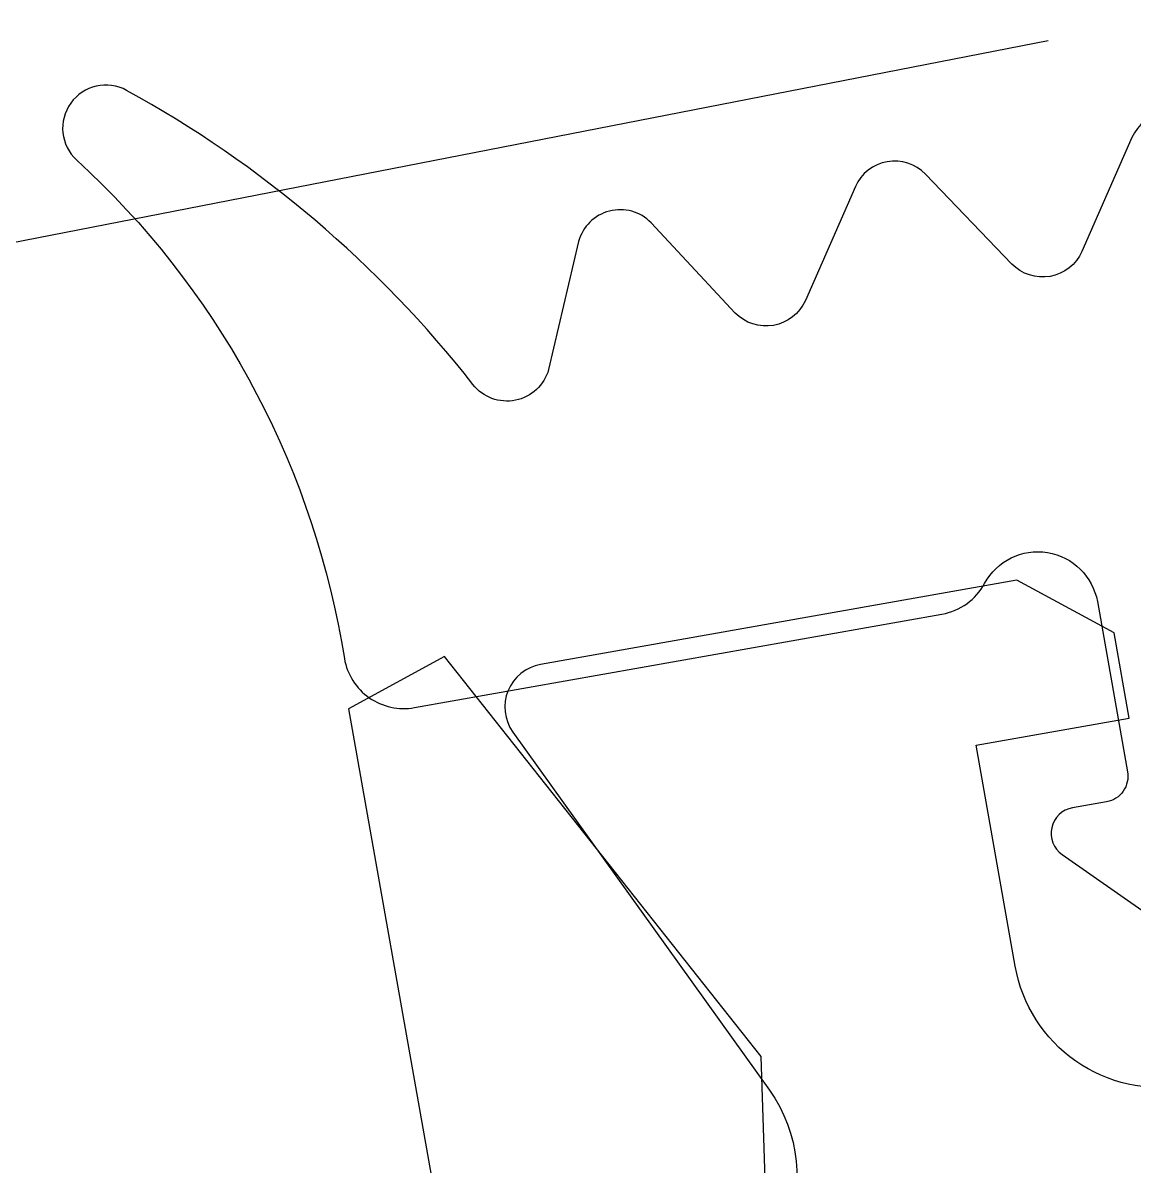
# Model space of a CAD drawing. Header units: millimetres. Extents: x -65527 to 8894748, y -37603 to 223697.
# Drawn here: x -29319.99 to -29312.15, y 101470.93 to 101479 of the extents above; entities that cross this region are included whole.
import ezdxf

# ---------------------------------------------------------------- set-up
doc = ezdxf.new("R2010")
doc.units = ezdxf.units.MM
doc.header["$LTSCALE"] = 10
doc.layers.add('Архитектура', color=251, linetype='Continuous')

msp = doc.modelspace()

# ---------------------------------------------------------------- linework, layer by layer
at = {"layer": 'Архитектура', "lineweight": 25, "transparency": 33554684}
msp.add_line((-29312.7544, 101478.8704), (-31367.4683, 101078.0702), dxfattribs=at)
msp.add_line((-29312.7544, 101478.8704), (-31367.4683, 101078.0702), dxfattribs=at)
msp.add_line((-29312.7544, 101478.8704), (-31367.4683, 101078.0702), dxfattribs=at)
msp.add_line((-29312.7544, 101478.8704), (-31367.4683, 101078.0702), dxfattribs=at)
msp.add_line((-29312.7544, 101478.8704), (-31367.4683, 101078.0702), dxfattribs=at)
msp.add_line((-29312.7544, 101478.8704), (-31367.4683, 101078.0702), dxfattribs=at)
msp.add_line((-29312.7544, 101478.8704), (-31367.4683, 101078.0702), dxfattribs=at)
msp.add_line((-29312.7544, 101478.8704), (-31367.4683, 101078.0702), dxfattribs=at)
msp.add_line((-29312.7544, 101478.8704), (-31367.4683, 101078.0702), dxfattribs=at)
msp.add_line((-29312.7544, 101478.8704), (-31367.4683, 101078.0702), dxfattribs=at)
msp.add_line((-29312.7544, 101478.8704), (-31367.4683, 101078.0702), dxfattribs=at)
msp.add_line((-29312.7544, 101478.8704), (-31367.4683, 101078.0702), dxfattribs=at)
msp.add_line((-29312.7544, 101478.8704), (-31367.4683, 101078.0702), dxfattribs=at)
msp.add_line((-29312.7544, 101478.8704), (-31367.4683, 101078.0702), dxfattribs=at)
msp.add_line((-29312.7544, 101478.8704), (-31367.4683, 101078.0702), dxfattribs=at)
msp.add_line((-29312.7544, 101478.8704), (-31367.4683, 101078.0702), dxfattribs=at)
msp.add_line((-29312.7544, 101478.8704), (-31367.4683, 101078.0702), dxfattribs=at)
msp.add_line((-29312.7544, 101478.8704), (-31367.4683, 101078.0702), dxfattribs=at)
msp.add_line((-29312.7544, 101478.8704), (-31367.4683, 101078.0702), dxfattribs=at)
msp.add_line((-29312.7544, 101478.8704), (-31367.4683, 101078.0702), dxfattribs=at)
msp.add_line((-29312.7544, 101478.8704), (-31367.4683, 101078.0702), dxfattribs=at)
msp.add_line((-29312.7544, 101478.8704), (-31367.4683, 101078.0702), dxfattribs=at)
msp.add_line((-29312.7544, 101478.8704), (-31367.4683, 101078.0702), dxfattribs=at)
msp.add_line((-29312.7544, 101478.8704), (-31367.4683, 101078.0702), dxfattribs=at)
msp.add_line((-29312.7544, 101478.8704), (-31367.4683, 101078.0702), dxfattribs=at)
msp.add_line((-29312.7544, 101478.8704), (-31367.4683, 101078.0702), dxfattribs=at)
msp.add_line((-29312.7544, 101478.8704), (-31367.4683, 101078.0702), dxfattribs=at)
msp.add_line((-29312.7544, 101478.8704), (-31367.4683, 101078.0702), dxfattribs=at)
msp.add_line((-29312.7544, 101478.8704), (-31367.4683, 101078.0702), dxfattribs=at)
msp.add_line((-29312.7544, 101478.8704), (-31367.4683, 101078.0702), dxfattribs=at)
msp.add_line((-29312.7544, 101478.8704), (-31367.4683, 101078.0702), dxfattribs=at)
msp.add_line((-29312.7544, 101478.8704), (-31367.4683, 101078.0702), dxfattribs=at)
msp.add_line((-29312.7544, 101478.8704), (-31367.4683, 101078.0702), dxfattribs=at)
msp.add_line((-29312.7544, 101478.8704), (-31367.4683, 101078.0702), dxfattribs=at)
for points in [[(-29266.3899, 101483.3213), (-29306.0121, 101476.2988), (-29306.4071, 101475.7334), (-29306.3007, 101475.1332), (-29305.3403, 101475.3034), (-29304.936, 101473.0224, -0.414362), (-29305.183, 101472.6691), (-29311.7858, 101471.4989, -0.414326), (-29312.9872, 101472.3385), (-29313.2638, 101473.8991), (-29312.1833, 101474.0906), (-29312.2897, 101474.6909), (-29312.9751, 101475.0647), (-29316.3365, 101474.4689, 0.551224), (-29316.5315, 101473.9918), (-29314.7215, 101471.4647, -0.267349), (-29314.6212, 101470.4353)], [(-29266.3899, 101483.3213), (-29306.0121, 101476.2988), (-29306.4071, 101475.7334), (-29306.3007, 101475.1332), (-29305.3403, 101475.3034), (-29304.936, 101473.0224, -0.414362), (-29305.183, 101472.6691), (-29311.7858, 101471.4989, -0.414326), (-29312.9872, 101472.3385), (-29313.2638, 101473.8991), (-29312.1833, 101474.0906), (-29312.2897, 101474.6909), (-29312.9751, 101475.0647), (-29316.3365, 101474.4689, 0.551224), (-29316.5315, 101473.9918), (-29314.7215, 101471.4647, -0.267349), (-29314.6212, 101470.4353)], [(-29266.3899, 101483.3213), (-29306.0121, 101476.2988), (-29306.4071, 101475.7334), (-29306.3007, 101475.1332), (-29305.3403, 101475.3034), (-29304.936, 101473.0224, -0.414362), (-29305.183, 101472.6691), (-29311.7858, 101471.4989, -0.414326), (-29312.9872, 101472.3385), (-29313.2638, 101473.8991), (-29312.1833, 101474.0906), (-29312.2897, 101474.6909), (-29312.9751, 101475.0647), (-29316.3365, 101474.4689, 0.551224), (-29316.5315, 101473.9918), (-29314.7215, 101471.4647, -0.267349), (-29314.6212, 101470.4353)], [(-29266.3899, 101483.3213), (-29306.0121, 101476.2988), (-29306.4071, 101475.7334), (-29306.3007, 101475.1332), (-29305.3403, 101475.3034), (-29304.936, 101473.0224, -0.414362), (-29305.183, 101472.6691), (-29311.7858, 101471.4989, -0.414326), (-29312.9872, 101472.3385), (-29313.2638, 101473.8991), (-29312.1833, 101474.0906), (-29312.2897, 101474.6909), (-29312.9751, 101475.0647), (-29316.3365, 101474.4689, 0.551224), (-29316.5315, 101473.9918), (-29314.7215, 101471.4647, -0.267349), (-29314.6212, 101470.4353)], [(-29266.3899, 101483.3213), (-29306.0121, 101476.2988), (-29306.4071, 101475.7334), (-29306.3007, 101475.1332), (-29305.3403, 101475.3034), (-29304.936, 101473.0224, -0.414362), (-29305.183, 101472.6691), (-29311.7858, 101471.4989, -0.414326), (-29312.9872, 101472.3385), (-29313.2638, 101473.8991), (-29312.1833, 101474.0906), (-29312.2897, 101474.6909), (-29312.9751, 101475.0647), (-29316.3365, 101474.4689, 0.551224), (-29316.5315, 101473.9918), (-29314.7215, 101471.4647, -0.267349), (-29314.6212, 101470.4353)], [(-29266.3899, 101483.3213), (-29306.0121, 101476.2988), (-29306.4071, 101475.7334), (-29306.3007, 101475.1332), (-29305.3403, 101475.3034), (-29304.936, 101473.0224, -0.414362), (-29305.183, 101472.6691), (-29311.7858, 101471.4989, -0.414326), (-29312.9872, 101472.3385), (-29313.2638, 101473.8991), (-29312.1833, 101474.0906), (-29312.2897, 101474.6909), (-29312.9751, 101475.0647), (-29316.3365, 101474.4689, 0.551224), (-29316.5315, 101473.9918), (-29314.7215, 101471.4647, -0.267349), (-29314.6212, 101470.4353)], [(-29266.3899, 101483.3213), (-29306.0121, 101476.2988), (-29306.4071, 101475.7334), (-29306.3007, 101475.1332), (-29305.3403, 101475.3034), (-29304.936, 101473.0224, -0.414362), (-29305.183, 101472.6691), (-29311.7858, 101471.4989, -0.414326), (-29312.9872, 101472.3385), (-29313.2638, 101473.8991), (-29312.1833, 101474.0906), (-29312.2897, 101474.6909), (-29312.9751, 101475.0647), (-29316.3365, 101474.4689, 0.551224), (-29316.5315, 101473.9918), (-29314.7215, 101471.4647, -0.267349), (-29314.6212, 101470.4353)], [(-29266.3899, 101483.3213), (-29306.0121, 101476.2988), (-29306.4071, 101475.7334), (-29306.3007, 101475.1332), (-29305.3403, 101475.3034), (-29304.936, 101473.0224, -0.414362), (-29305.183, 101472.6691), (-29311.7858, 101471.4989, -0.414326), (-29312.9872, 101472.3385), (-29313.2638, 101473.8991), (-29312.1833, 101474.0906), (-29312.2897, 101474.6909), (-29312.9751, 101475.0647), (-29316.3365, 101474.4689, 0.551224), (-29316.5315, 101473.9918), (-29314.7215, 101471.4647, -0.267349), (-29314.6212, 101470.4353)], [(-29266.3899, 101483.3213), (-29306.0121, 101476.2988), (-29306.4071, 101475.7334), (-29306.3007, 101475.1332), (-29305.3403, 101475.3034), (-29304.936, 101473.0224, -0.414362), (-29305.183, 101472.6691), (-29311.7858, 101471.4989, -0.414326), (-29312.9872, 101472.3385), (-29313.2638, 101473.8991), (-29312.1833, 101474.0906), (-29312.2897, 101474.6909), (-29312.9751, 101475.0647), (-29316.3365, 101474.4689, 0.551224), (-29316.5315, 101473.9918), (-29314.7215, 101471.4647, -0.267349), (-29314.6212, 101470.4353)], [(-29266.3899, 101483.3213), (-29306.0121, 101476.2988), (-29306.4071, 101475.7334), (-29306.3007, 101475.1332), (-29305.3403, 101475.3034), (-29304.936, 101473.0224, -0.414362), (-29305.183, 101472.6691), (-29311.7858, 101471.4989, -0.414326), (-29312.9872, 101472.3385), (-29313.2638, 101473.8991), (-29312.1833, 101474.0906), (-29312.2897, 101474.6909), (-29312.9751, 101475.0647), (-29316.3365, 101474.4689, 0.551224), (-29316.5315, 101473.9918), (-29314.7215, 101471.4647, -0.267349), (-29314.6212, 101470.4353)], [(-29266.3899, 101483.3213), (-29306.0121, 101476.2988), (-29306.4071, 101475.7334), (-29306.3007, 101475.1332), (-29305.3403, 101475.3034), (-29304.936, 101473.0224, -0.414362), (-29305.183, 101472.6691), (-29311.7858, 101471.4989, -0.414326), (-29312.9872, 101472.3385), (-29313.2638, 101473.8991), (-29312.1833, 101474.0906), (-29312.2897, 101474.6909), (-29312.9751, 101475.0647), (-29316.3365, 101474.4689, 0.551224), (-29316.5315, 101473.9918), (-29314.7215, 101471.4647, -0.267349), (-29314.6212, 101470.4353)], [(-29266.3899, 101483.3213), (-29306.0121, 101476.2988), (-29306.4071, 101475.7334), (-29306.3007, 101475.1332), (-29305.3403, 101475.3034), (-29304.936, 101473.0224, -0.414362), (-29305.183, 101472.6691), (-29311.7858, 101471.4989, -0.414326), (-29312.9872, 101472.3385), (-29313.2638, 101473.8991), (-29312.1833, 101474.0906), (-29312.2897, 101474.6909), (-29312.9751, 101475.0647), (-29316.3365, 101474.4689, 0.551224), (-29316.5315, 101473.9918), (-29314.7215, 101471.4647, -0.267349), (-29314.6212, 101470.4353)], [(-29266.3899, 101483.3213), (-29306.0121, 101476.2988), (-29306.4071, 101475.7334), (-29306.3007, 101475.1332), (-29305.3403, 101475.3034), (-29304.936, 101473.0224, -0.414362), (-29305.183, 101472.6691), (-29311.7858, 101471.4989, -0.414326), (-29312.9872, 101472.3385), (-29313.2638, 101473.8991), (-29312.1833, 101474.0906), (-29312.2897, 101474.6909), (-29312.9751, 101475.0647), (-29316.3365, 101474.4689, 0.551224), (-29316.5315, 101473.9918), (-29314.7215, 101471.4647, -0.267349), (-29314.6212, 101470.4353)], [(-29266.3899, 101483.3213), (-29306.0121, 101476.2988), (-29306.4071, 101475.7334), (-29306.3007, 101475.1332), (-29305.3403, 101475.3034), (-29304.936, 101473.0224, -0.414362), (-29305.183, 101472.6691), (-29311.7858, 101471.4989, -0.414326), (-29312.9872, 101472.3385), (-29313.2638, 101473.8991), (-29312.1833, 101474.0906), (-29312.2897, 101474.6909), (-29312.9751, 101475.0647), (-29316.3365, 101474.4689, 0.551224), (-29316.5315, 101473.9918), (-29314.7215, 101471.4647, -0.267349), (-29314.6212, 101470.4353)], [(-29266.3899, 101483.3213), (-29306.0121, 101476.2988), (-29306.4071, 101475.7334), (-29306.3007, 101475.1332), (-29305.3403, 101475.3034), (-29304.936, 101473.0224, -0.414362), (-29305.183, 101472.6691), (-29311.7858, 101471.4989, -0.414326), (-29312.9872, 101472.3385), (-29313.2638, 101473.8991), (-29312.1833, 101474.0906), (-29312.2897, 101474.6909), (-29312.9751, 101475.0647), (-29316.3365, 101474.4689, 0.551224), (-29316.5315, 101473.9918), (-29314.7215, 101471.4647, -0.267349), (-29314.6212, 101470.4353)], [(-29266.3899, 101483.3213), (-29306.0121, 101476.2988), (-29306.4071, 101475.7334), (-29306.3007, 101475.1332), (-29305.3403, 101475.3034), (-29304.936, 101473.0224, -0.414362), (-29305.183, 101472.6691), (-29311.7858, 101471.4989, -0.414326), (-29312.9872, 101472.3385), (-29313.2638, 101473.8991), (-29312.1833, 101474.0906), (-29312.2897, 101474.6909), (-29312.9751, 101475.0647), (-29316.3365, 101474.4689, 0.551224), (-29316.5315, 101473.9918), (-29314.7215, 101471.4647, -0.267349), (-29314.6212, 101470.4353)], [(-29266.3899, 101483.3213), (-29306.0121, 101476.2988), (-29306.4071, 101475.7334), (-29306.3007, 101475.1332), (-29305.3403, 101475.3034), (-29304.936, 101473.0224, -0.414362), (-29305.183, 101472.6691), (-29311.7858, 101471.4989, -0.414326), (-29312.9872, 101472.3385), (-29313.2638, 101473.8991), (-29312.1833, 101474.0906), (-29312.2897, 101474.6909), (-29312.9751, 101475.0647), (-29316.3365, 101474.4689, 0.551224), (-29316.5315, 101473.9918), (-29314.7215, 101471.4647, -0.267349), (-29314.6212, 101470.4353)], [(-29266.3899, 101483.3213), (-29306.0121, 101476.2988), (-29306.4071, 101475.7334), (-29306.3007, 101475.1332), (-29305.3403, 101475.3034), (-29304.936, 101473.0224, -0.414362), (-29305.183, 101472.6691), (-29311.7858, 101471.4989, -0.414326), (-29312.9872, 101472.3385), (-29313.2638, 101473.8991), (-29312.1833, 101474.0906), (-29312.2897, 101474.6909), (-29312.9751, 101475.0647), (-29316.3365, 101474.4689, 0.551224), (-29316.5315, 101473.9918), (-29314.7215, 101471.4647, -0.267349), (-29314.6212, 101470.4353)], [(-29266.3899, 101483.3213), (-29306.0121, 101476.2988), (-29306.4071, 101475.7334), (-29306.3007, 101475.1332), (-29305.3403, 101475.3034), (-29304.936, 101473.0224, -0.414362), (-29305.183, 101472.6691), (-29311.7858, 101471.4989, -0.414326), (-29312.9872, 101472.3385), (-29313.2638, 101473.8991), (-29312.1833, 101474.0906), (-29312.2897, 101474.6909), (-29312.9751, 101475.0647), (-29316.3365, 101474.4689, 0.551224), (-29316.5315, 101473.9918), (-29314.7215, 101471.4647, -0.267349), (-29314.6212, 101470.4353)], [(-29266.3899, 101483.3213), (-29306.0121, 101476.2988), (-29306.4071, 101475.7334), (-29306.3007, 101475.1332), (-29305.3403, 101475.3034), (-29304.936, 101473.0224, -0.414362), (-29305.183, 101472.6691), (-29311.7858, 101471.4989, -0.414326), (-29312.9872, 101472.3385), (-29313.2638, 101473.8991), (-29312.1833, 101474.0906), (-29312.2897, 101474.6909), (-29312.9751, 101475.0647), (-29316.3365, 101474.4689, 0.551224), (-29316.5315, 101473.9918), (-29314.7215, 101471.4647, -0.267349), (-29314.6212, 101470.4353)], [(-29266.3899, 101483.3213), (-29306.0121, 101476.2988), (-29306.4071, 101475.7334), (-29306.3007, 101475.1332), (-29305.3403, 101475.3034), (-29304.936, 101473.0224, -0.414362), (-29305.183, 101472.6691), (-29311.7858, 101471.4989, -0.414326), (-29312.9872, 101472.3385), (-29313.2638, 101473.8991), (-29312.1833, 101474.0906), (-29312.2897, 101474.6909), (-29312.9751, 101475.0647), (-29316.3365, 101474.4689, 0.551224), (-29316.5315, 101473.9918), (-29314.7215, 101471.4647, -0.267349), (-29314.6212, 101470.4353)], [(-29266.3899, 101483.3213), (-29306.0121, 101476.2988), (-29306.4071, 101475.7334), (-29306.3007, 101475.1332), (-29305.3403, 101475.3034), (-29304.936, 101473.0224, -0.414362), (-29305.183, 101472.6691), (-29311.7858, 101471.4989, -0.414326), (-29312.9872, 101472.3385), (-29313.2638, 101473.8991), (-29312.1833, 101474.0906), (-29312.2897, 101474.6909), (-29312.9751, 101475.0647), (-29316.3365, 101474.4689, 0.551224), (-29316.5315, 101473.9918), (-29314.7215, 101471.4647, -0.267349), (-29314.6212, 101470.4353)], [(-29266.3899, 101483.3213), (-29306.0121, 101476.2988), (-29306.4071, 101475.7334), (-29306.3007, 101475.1332), (-29305.3403, 101475.3034), (-29304.936, 101473.0224, -0.414362), (-29305.183, 101472.6691), (-29311.7858, 101471.4989, -0.414326), (-29312.9872, 101472.3385), (-29313.2638, 101473.8991), (-29312.1833, 101474.0906), (-29312.2897, 101474.6909), (-29312.9751, 101475.0647), (-29316.3365, 101474.4689, 0.551224), (-29316.5315, 101473.9918), (-29314.7215, 101471.4647, -0.267349), (-29314.6212, 101470.4353)], [(-29266.3899, 101483.3213), (-29306.0121, 101476.2988), (-29306.4071, 101475.7334), (-29306.3007, 101475.1332), (-29305.3403, 101475.3034), (-29304.936, 101473.0224, -0.414362), (-29305.183, 101472.6691), (-29311.7858, 101471.4989, -0.414326), (-29312.9872, 101472.3385), (-29313.2638, 101473.8991), (-29312.1833, 101474.0906), (-29312.2897, 101474.6909), (-29312.9751, 101475.0647), (-29316.3365, 101474.4689, 0.551224), (-29316.5315, 101473.9918), (-29314.7215, 101471.4647, -0.267349), (-29314.6212, 101470.4353)], [(-29266.3899, 101483.3213), (-29306.0121, 101476.2988), (-29306.4071, 101475.7334), (-29306.3007, 101475.1332), (-29305.3403, 101475.3034), (-29304.936, 101473.0224, -0.414362), (-29305.183, 101472.6691), (-29311.7858, 101471.4989, -0.414326), (-29312.9872, 101472.3385), (-29313.2638, 101473.8991), (-29312.1833, 101474.0906), (-29312.2897, 101474.6909), (-29312.9751, 101475.0647), (-29316.3365, 101474.4689, 0.551224), (-29316.5315, 101473.9918), (-29314.7215, 101471.4647, -0.267349), (-29314.6212, 101470.4353)], [(-29266.3899, 101483.3213), (-29306.0121, 101476.2988), (-29306.4071, 101475.7334), (-29306.3007, 101475.1332), (-29305.3403, 101475.3034), (-29304.936, 101473.0224, -0.414362), (-29305.183, 101472.6691), (-29311.7858, 101471.4989, -0.414326), (-29312.9872, 101472.3385), (-29313.2638, 101473.8991), (-29312.1833, 101474.0906), (-29312.2897, 101474.6909), (-29312.9751, 101475.0647), (-29316.3365, 101474.4689, 0.551224), (-29316.5315, 101473.9918), (-29314.7215, 101471.4647, -0.267349), (-29314.6212, 101470.4353)], [(-29266.3899, 101483.3213), (-29306.0121, 101476.2988), (-29306.4071, 101475.7334), (-29306.3007, 101475.1332), (-29305.3403, 101475.3034), (-29304.936, 101473.0224, -0.414362), (-29305.183, 101472.6691), (-29311.7858, 101471.4989, -0.414326), (-29312.9872, 101472.3385), (-29313.2638, 101473.8991), (-29312.1833, 101474.0906), (-29312.2897, 101474.6909), (-29312.9751, 101475.0647), (-29316.3365, 101474.4689, 0.551224), (-29316.5315, 101473.9918), (-29314.7215, 101471.4647, -0.267349), (-29314.6212, 101470.4353)], [(-29266.3899, 101483.3213), (-29306.0121, 101476.2988), (-29306.4071, 101475.7334), (-29306.3007, 101475.1332), (-29305.3403, 101475.3034), (-29304.936, 101473.0224, -0.414362), (-29305.183, 101472.6691), (-29311.7858, 101471.4989, -0.414326), (-29312.9872, 101472.3385), (-29313.2638, 101473.8991), (-29312.1833, 101474.0906), (-29312.2897, 101474.6909), (-29312.9751, 101475.0647), (-29316.3365, 101474.4689, 0.551224), (-29316.5315, 101473.9918), (-29314.7215, 101471.4647, -0.267349), (-29314.6212, 101470.4353)], [(-29266.3899, 101483.3213), (-29306.0121, 101476.2988), (-29306.4071, 101475.7334), (-29306.3007, 101475.1332), (-29305.3403, 101475.3034), (-29304.936, 101473.0224, -0.414362), (-29305.183, 101472.6691), (-29311.7858, 101471.4989, -0.414326), (-29312.9872, 101472.3385), (-29313.2638, 101473.8991), (-29312.1833, 101474.0906), (-29312.2897, 101474.6909), (-29312.9751, 101475.0647), (-29316.3365, 101474.4689, 0.551224), (-29316.5315, 101473.9918), (-29314.7215, 101471.4647, -0.267349), (-29314.6212, 101470.4353)], [(-29266.3899, 101483.3213), (-29306.0121, 101476.2988), (-29306.4071, 101475.7334), (-29306.3007, 101475.1332), (-29305.3403, 101475.3034), (-29304.936, 101473.0224, -0.414362), (-29305.183, 101472.6691), (-29311.7858, 101471.4989, -0.414326), (-29312.9872, 101472.3385), (-29313.2638, 101473.8991), (-29312.1833, 101474.0906), (-29312.2897, 101474.6909), (-29312.9751, 101475.0647), (-29316.3365, 101474.4689, 0.551224), (-29316.5315, 101473.9918), (-29314.7215, 101471.4647, -0.267349), (-29314.6212, 101470.4353)], [(-29266.3899, 101483.3213), (-29306.0121, 101476.2988), (-29306.4071, 101475.7334), (-29306.3007, 101475.1332), (-29305.3403, 101475.3034), (-29304.936, 101473.0224, -0.414362), (-29305.183, 101472.6691), (-29311.7858, 101471.4989, -0.414326), (-29312.9872, 101472.3385), (-29313.2638, 101473.8991), (-29312.1833, 101474.0906), (-29312.2897, 101474.6909), (-29312.9751, 101475.0647), (-29316.3365, 101474.4689, 0.551224), (-29316.5315, 101473.9918), (-29314.7215, 101471.4647, -0.267349), (-29314.6212, 101470.4353)], [(-29266.3899, 101483.3213), (-29306.0121, 101476.2988), (-29306.4071, 101475.7334), (-29306.3007, 101475.1332), (-29305.3403, 101475.3034), (-29304.936, 101473.0224, -0.414362), (-29305.183, 101472.6691), (-29311.7858, 101471.4989, -0.414326), (-29312.9872, 101472.3385), (-29313.2638, 101473.8991), (-29312.1833, 101474.0906), (-29312.2897, 101474.6909), (-29312.9751, 101475.0647), (-29316.3365, 101474.4689, 0.551224), (-29316.5315, 101473.9918), (-29314.7215, 101471.4647, -0.267349), (-29314.6212, 101470.4353)], [(-29266.3899, 101483.3213), (-29306.0121, 101476.2988), (-29306.4071, 101475.7334), (-29306.3007, 101475.1332), (-29305.3403, 101475.3034), (-29304.936, 101473.0224, -0.414362), (-29305.183, 101472.6691), (-29311.7858, 101471.4989, -0.414326), (-29312.9872, 101472.3385), (-29313.2638, 101473.8991), (-29312.1833, 101474.0906), (-29312.2897, 101474.6909), (-29312.9751, 101475.0647), (-29316.3365, 101474.4689, 0.551224), (-29316.5315, 101473.9918), (-29314.7215, 101471.4647, -0.267349), (-29314.6212, 101470.4353)], [(-29311.6685, 101478.2756, 0.527868), (-29312.1641, 101478.1878), (-29312.5166, 101477.3824, -0.527868), (-29313.0122, 101477.2945), (-29313.6201, 101477.9297, 0.527868), (-29314.1156, 101477.8419), (-29314.4682, 101477.0365, -0.527868), (-29314.9637, 101476.9487), (-29315.5568, 101477.5865, 0.57795), (-29316.0682, 101477.4548), (-29316.2794, 101476.5506, -0.615334), (-29316.8131, 101476.4442, 0.101403), (-29319.2565, 101478.5199, 0.887085), (-29319.609, 101478.0279, -0.164997), (-29317.7418, 101474.6298), (-29317.7205, 101474.5097, 0.414304), (-29317.2259, 101474.164), (-29313.5043, 101474.8236, 0.228696), (-29313.2035, 101475.0406, -0.319049), (-29312.7601, 101475.2587, -0.319002), (-29312.408, 101474.912), (-29312.1953, 101473.7115, -0.4144), (-29312.3434, 101473.4995), (-29312.5835, 101473.4569, 0.668339), (-29312.6564, 101473.1269), (-29311.2431, 101472.1392, 0.198883)], [(-29311.6685, 101478.2756, 0.527868), (-29312.1641, 101478.1878), (-29312.5166, 101477.3824, -0.527868), (-29313.0122, 101477.2945), (-29313.6201, 101477.9297, 0.527868), (-29314.1156, 101477.8419), (-29314.4682, 101477.0365, -0.527868), (-29314.9637, 101476.9487), (-29315.5568, 101477.5865, 0.57795), (-29316.0682, 101477.4548), (-29316.2794, 101476.5506, -0.615334), (-29316.8131, 101476.4442, 0.101403), (-29319.2565, 101478.5199, 0.887085), (-29319.609, 101478.0279, -0.164997), (-29317.7418, 101474.6298), (-29317.7205, 101474.5097, 0.414304), (-29317.2259, 101474.164), (-29313.5043, 101474.8236, 0.228696), (-29313.2035, 101475.0406, -0.319049), (-29312.7601, 101475.2587, -0.319002), (-29312.408, 101474.912), (-29312.1953, 101473.7115, -0.4144), (-29312.3434, 101473.4995), (-29312.5835, 101473.4569, 0.668339), (-29312.6564, 101473.1269), (-29311.2431, 101472.1392, 0.198883)], [(-29311.6685, 101478.2756, 0.527868), (-29312.1641, 101478.1878), (-29312.5166, 101477.3824, -0.527868), (-29313.0122, 101477.2945), (-29313.6201, 101477.9297, 0.527868), (-29314.1156, 101477.8419), (-29314.4682, 101477.0365, -0.527868), (-29314.9637, 101476.9487), (-29315.5568, 101477.5865, 0.57795), (-29316.0682, 101477.4548), (-29316.2794, 101476.5506, -0.615334), (-29316.8131, 101476.4442, 0.101403), (-29319.2565, 101478.5199, 0.887085), (-29319.609, 101478.0279, -0.164997), (-29317.7418, 101474.6298), (-29317.7205, 101474.5097, 0.414304), (-29317.2259, 101474.164), (-29313.5043, 101474.8236, 0.228696), (-29313.2035, 101475.0406, -0.319049), (-29312.7601, 101475.2587, -0.319002), (-29312.408, 101474.912), (-29312.1953, 101473.7115, -0.4144), (-29312.3434, 101473.4995), (-29312.5835, 101473.4569, 0.668339), (-29312.6564, 101473.1269), (-29311.2431, 101472.1392, 0.198883)], [(-29311.6685, 101478.2756, 0.527868), (-29312.1641, 101478.1878), (-29312.5166, 101477.3824, -0.527868), (-29313.0122, 101477.2945), (-29313.6201, 101477.9297, 0.527868), (-29314.1156, 101477.8419), (-29314.4682, 101477.0365, -0.527868), (-29314.9637, 101476.9487), (-29315.5568, 101477.5865, 0.57795), (-29316.0682, 101477.4548), (-29316.2794, 101476.5506, -0.615334), (-29316.8131, 101476.4442, 0.101403), (-29319.2565, 101478.5199, 0.887085), (-29319.609, 101478.0279, -0.164997), (-29317.7418, 101474.6298), (-29317.7205, 101474.5097, 0.414304), (-29317.2259, 101474.164), (-29313.5043, 101474.8236, 0.228696), (-29313.2035, 101475.0406, -0.319049), (-29312.7601, 101475.2587, -0.319002), (-29312.408, 101474.912), (-29312.1953, 101473.7115, -0.4144), (-29312.3434, 101473.4995), (-29312.5835, 101473.4569, 0.668339), (-29312.6564, 101473.1269), (-29311.2431, 101472.1392, 0.198883)], [(-29311.6685, 101478.2756, 0.527868), (-29312.1641, 101478.1878), (-29312.5166, 101477.3824, -0.527868), (-29313.0122, 101477.2945), (-29313.6201, 101477.9297, 0.527868), (-29314.1156, 101477.8419), (-29314.4682, 101477.0365, -0.527868), (-29314.9637, 101476.9487), (-29315.5568, 101477.5865, 0.57795), (-29316.0682, 101477.4548), (-29316.2794, 101476.5506, -0.615334), (-29316.8131, 101476.4442, 0.101403), (-29319.2565, 101478.5199, 0.887085), (-29319.609, 101478.0279, -0.164997), (-29317.7418, 101474.6298), (-29317.7205, 101474.5097, 0.414304), (-29317.2259, 101474.164), (-29313.5043, 101474.8236, 0.228696), (-29313.2035, 101475.0406, -0.319049), (-29312.7601, 101475.2587, -0.319002), (-29312.408, 101474.912), (-29312.1953, 101473.7115, -0.4144), (-29312.3434, 101473.4995), (-29312.5835, 101473.4569, 0.668339), (-29312.6564, 101473.1269), (-29311.2431, 101472.1392, 0.198883)], [(-29311.6685, 101478.2756, 0.527868), (-29312.1641, 101478.1878), (-29312.5166, 101477.3824, -0.527868), (-29313.0122, 101477.2945), (-29313.6201, 101477.9297, 0.527868), (-29314.1156, 101477.8419), (-29314.4682, 101477.0365, -0.527868), (-29314.9637, 101476.9487), (-29315.5568, 101477.5865, 0.57795), (-29316.0682, 101477.4548), (-29316.2794, 101476.5506, -0.615334), (-29316.8131, 101476.4442, 0.101403), (-29319.2565, 101478.5199, 0.887085), (-29319.609, 101478.0279, -0.164997), (-29317.7418, 101474.6298), (-29317.7205, 101474.5097, 0.414304), (-29317.2259, 101474.164), (-29313.5043, 101474.8236, 0.228696), (-29313.2035, 101475.0406, -0.319049), (-29312.7601, 101475.2587, -0.319002), (-29312.408, 101474.912), (-29312.1953, 101473.7115, -0.4144), (-29312.3434, 101473.4995), (-29312.5835, 101473.4569, 0.668339), (-29312.6564, 101473.1269), (-29311.2431, 101472.1392, 0.198883)], [(-29311.6685, 101478.2756, 0.527868), (-29312.1641, 101478.1878), (-29312.5166, 101477.3824, -0.527868), (-29313.0122, 101477.2945), (-29313.6201, 101477.9297, 0.527868), (-29314.1156, 101477.8419), (-29314.4682, 101477.0365, -0.527868), (-29314.9637, 101476.9487), (-29315.5568, 101477.5865, 0.57795), (-29316.0682, 101477.4548), (-29316.2794, 101476.5506, -0.615334), (-29316.8131, 101476.4442, 0.101403), (-29319.2565, 101478.5199, 0.887085), (-29319.609, 101478.0279, -0.164997), (-29317.7418, 101474.6298), (-29317.7205, 101474.5097, 0.414304), (-29317.2259, 101474.164), (-29313.5043, 101474.8236, 0.228696), (-29313.2035, 101475.0406, -0.319049), (-29312.7601, 101475.2587, -0.319002), (-29312.408, 101474.912), (-29312.1953, 101473.7115, -0.4144), (-29312.3434, 101473.4995), (-29312.5835, 101473.4569, 0.668339), (-29312.6564, 101473.1269), (-29311.2431, 101472.1392, 0.198883)], [(-29311.6685, 101478.2756, 0.527868), (-29312.1641, 101478.1878), (-29312.5166, 101477.3824, -0.527868), (-29313.0122, 101477.2945), (-29313.6201, 101477.9297, 0.527868), (-29314.1156, 101477.8419), (-29314.4682, 101477.0365, -0.527868), (-29314.9637, 101476.9487), (-29315.5568, 101477.5865, 0.57795), (-29316.0682, 101477.4548), (-29316.2794, 101476.5506, -0.615334), (-29316.8131, 101476.4442, 0.101403), (-29319.2565, 101478.5199, 0.887085), (-29319.609, 101478.0279, -0.164997), (-29317.7418, 101474.6298), (-29317.7205, 101474.5097, 0.414304), (-29317.2259, 101474.164), (-29313.5043, 101474.8236, 0.228696), (-29313.2035, 101475.0406, -0.319049), (-29312.7601, 101475.2587, -0.319002), (-29312.408, 101474.912), (-29312.1953, 101473.7115, -0.4144), (-29312.3434, 101473.4995), (-29312.5835, 101473.4569, 0.668339), (-29312.6564, 101473.1269), (-29311.2431, 101472.1392, 0.198883)], [(-29311.6685, 101478.2756, 0.527868), (-29312.1641, 101478.1878), (-29312.5166, 101477.3824, -0.527868), (-29313.0122, 101477.2945), (-29313.6201, 101477.9297, 0.527868), (-29314.1156, 101477.8419), (-29314.4682, 101477.0365, -0.527868), (-29314.9637, 101476.9487), (-29315.5568, 101477.5865, 0.57795), (-29316.0682, 101477.4548), (-29316.2794, 101476.5506, -0.615334), (-29316.8131, 101476.4442, 0.101403), (-29319.2565, 101478.5199, 0.887085), (-29319.609, 101478.0279, -0.164997), (-29317.7418, 101474.6298), (-29317.7205, 101474.5097, 0.414304), (-29317.2259, 101474.164), (-29313.5043, 101474.8236, 0.228696), (-29313.2035, 101475.0406, -0.319049), (-29312.7601, 101475.2587, -0.319002), (-29312.408, 101474.912), (-29312.1953, 101473.7115, -0.4144), (-29312.3434, 101473.4995), (-29312.5835, 101473.4569, 0.668339), (-29312.6564, 101473.1269), (-29311.2431, 101472.1392, 0.198883)], [(-29311.6685, 101478.2756, 0.527868), (-29312.1641, 101478.1878), (-29312.5166, 101477.3824, -0.527868), (-29313.0122, 101477.2945), (-29313.6201, 101477.9297, 0.527868), (-29314.1156, 101477.8419), (-29314.4682, 101477.0365, -0.527868), (-29314.9637, 101476.9487), (-29315.5568, 101477.5865, 0.57795), (-29316.0682, 101477.4548), (-29316.2794, 101476.5506, -0.615334), (-29316.8131, 101476.4442, 0.101403), (-29319.2565, 101478.5199, 0.887085), (-29319.609, 101478.0279, -0.164997), (-29317.7418, 101474.6298), (-29317.7205, 101474.5097, 0.414304), (-29317.2259, 101474.164), (-29313.5043, 101474.8236, 0.228696), (-29313.2035, 101475.0406, -0.319049), (-29312.7601, 101475.2587, -0.319002), (-29312.408, 101474.912), (-29312.1953, 101473.7115, -0.4144), (-29312.3434, 101473.4995), (-29312.5835, 101473.4569, 0.668339), (-29312.6564, 101473.1269), (-29311.2431, 101472.1392, 0.198883)], [(-29311.6685, 101478.2756, 0.527868), (-29312.1641, 101478.1878), (-29312.5166, 101477.3824, -0.527868), (-29313.0122, 101477.2945), (-29313.6201, 101477.9297, 0.527868), (-29314.1156, 101477.8419), (-29314.4682, 101477.0365, -0.527868), (-29314.9637, 101476.9487), (-29315.5568, 101477.5865, 0.57795), (-29316.0682, 101477.4548), (-29316.2794, 101476.5506, -0.615334), (-29316.8131, 101476.4442, 0.101403), (-29319.2565, 101478.5199, 0.887085), (-29319.609, 101478.0279, -0.164997), (-29317.7418, 101474.6298), (-29317.7205, 101474.5097, 0.414304), (-29317.2259, 101474.164), (-29313.5043, 101474.8236, 0.228696), (-29313.2035, 101475.0406, -0.319049), (-29312.7601, 101475.2587, -0.319002), (-29312.408, 101474.912), (-29312.1953, 101473.7115, -0.4144), (-29312.3434, 101473.4995), (-29312.5835, 101473.4569, 0.668339), (-29312.6564, 101473.1269), (-29311.2431, 101472.1392, 0.198883)], [(-29311.6685, 101478.2756, 0.527868), (-29312.1641, 101478.1878), (-29312.5166, 101477.3824, -0.527868), (-29313.0122, 101477.2945), (-29313.6201, 101477.9297, 0.527868), (-29314.1156, 101477.8419), (-29314.4682, 101477.0365, -0.527868), (-29314.9637, 101476.9487), (-29315.5568, 101477.5865, 0.57795), (-29316.0682, 101477.4548), (-29316.2794, 101476.5506, -0.615334), (-29316.8131, 101476.4442, 0.101403), (-29319.2565, 101478.5199, 0.887085), (-29319.609, 101478.0279, -0.164997), (-29317.7418, 101474.6298), (-29317.7205, 101474.5097, 0.414304), (-29317.2259, 101474.164), (-29313.5043, 101474.8236, 0.228696), (-29313.2035, 101475.0406, -0.319049), (-29312.7601, 101475.2587, -0.319002), (-29312.408, 101474.912), (-29312.1953, 101473.7115, -0.4144), (-29312.3434, 101473.4995), (-29312.5835, 101473.4569, 0.668339), (-29312.6564, 101473.1269), (-29311.2431, 101472.1392, 0.198883)], [(-29311.6685, 101478.2756, 0.527868), (-29312.1641, 101478.1878), (-29312.5166, 101477.3824, -0.527868), (-29313.0122, 101477.2945), (-29313.6201, 101477.9297, 0.527868), (-29314.1156, 101477.8419), (-29314.4682, 101477.0365, -0.527868), (-29314.9637, 101476.9487), (-29315.5568, 101477.5865, 0.57795), (-29316.0682, 101477.4548), (-29316.2794, 101476.5506, -0.615334), (-29316.8131, 101476.4442, 0.101403), (-29319.2565, 101478.5199, 0.887085), (-29319.609, 101478.0279, -0.164997), (-29317.7418, 101474.6298), (-29317.7205, 101474.5097, 0.414304), (-29317.2259, 101474.164), (-29313.5043, 101474.8236, 0.228696), (-29313.2035, 101475.0406, -0.319049), (-29312.7601, 101475.2587, -0.319002), (-29312.408, 101474.912), (-29312.1953, 101473.7115, -0.4144), (-29312.3434, 101473.4995), (-29312.5835, 101473.4569, 0.668339), (-29312.6564, 101473.1269), (-29311.2431, 101472.1392, 0.198883)], [(-29311.6685, 101478.2756, 0.527868), (-29312.1641, 101478.1878), (-29312.5166, 101477.3824, -0.527868), (-29313.0122, 101477.2945), (-29313.6201, 101477.9297, 0.527868), (-29314.1156, 101477.8419), (-29314.4682, 101477.0365, -0.527868), (-29314.9637, 101476.9487), (-29315.5568, 101477.5865, 0.57795), (-29316.0682, 101477.4548), (-29316.2794, 101476.5506, -0.615334), (-29316.8131, 101476.4442, 0.101403), (-29319.2565, 101478.5199, 0.887085), (-29319.609, 101478.0279, -0.164997), (-29317.7418, 101474.6298), (-29317.7205, 101474.5097, 0.414304), (-29317.2259, 101474.164), (-29313.5043, 101474.8236, 0.228696), (-29313.2035, 101475.0406, -0.319049), (-29312.7601, 101475.2587, -0.319002), (-29312.408, 101474.912), (-29312.1953, 101473.7115, -0.4144), (-29312.3434, 101473.4995), (-29312.5835, 101473.4569, 0.668339), (-29312.6564, 101473.1269), (-29311.2431, 101472.1392, 0.198883)], [(-29311.6685, 101478.2756, 0.527868), (-29312.1641, 101478.1878), (-29312.5166, 101477.3824, -0.527868), (-29313.0122, 101477.2945), (-29313.6201, 101477.9297, 0.527868), (-29314.1156, 101477.8419), (-29314.4682, 101477.0365, -0.527868), (-29314.9637, 101476.9487), (-29315.5568, 101477.5865, 0.57795), (-29316.0682, 101477.4548), (-29316.2794, 101476.5506, -0.615334), (-29316.8131, 101476.4442, 0.101403), (-29319.2565, 101478.5199, 0.887085), (-29319.609, 101478.0279, -0.164997), (-29317.7418, 101474.6298), (-29317.7205, 101474.5097, 0.414304), (-29317.2259, 101474.164), (-29313.5043, 101474.8236, 0.228696), (-29313.2035, 101475.0406, -0.319049), (-29312.7601, 101475.2587, -0.319002), (-29312.408, 101474.912), (-29312.1953, 101473.7115, -0.4144), (-29312.3434, 101473.4995), (-29312.5835, 101473.4569, 0.668339), (-29312.6564, 101473.1269), (-29311.2431, 101472.1392, 0.198883)], [(-29311.6685, 101478.2756, 0.527868), (-29312.1641, 101478.1878), (-29312.5166, 101477.3824, -0.527868), (-29313.0122, 101477.2945), (-29313.6201, 101477.9297, 0.527868), (-29314.1156, 101477.8419), (-29314.4682, 101477.0365, -0.527868), (-29314.9637, 101476.9487), (-29315.5568, 101477.5865, 0.57795), (-29316.0682, 101477.4548), (-29316.2794, 101476.5506, -0.615334), (-29316.8131, 101476.4442, 0.101403), (-29319.2565, 101478.5199, 0.887085), (-29319.609, 101478.0279, -0.164997), (-29317.7418, 101474.6298), (-29317.7205, 101474.5097, 0.414304), (-29317.2259, 101474.164), (-29313.5043, 101474.8236, 0.228696), (-29313.2035, 101475.0406, -0.319049), (-29312.7601, 101475.2587, -0.319002), (-29312.408, 101474.912), (-29312.1953, 101473.7115, -0.4144), (-29312.3434, 101473.4995), (-29312.5835, 101473.4569, 0.668339), (-29312.6564, 101473.1269), (-29311.2431, 101472.1392, 0.198883)], [(-29311.6685, 101478.2756, 0.527868), (-29312.1641, 101478.1878), (-29312.5166, 101477.3824, -0.527868), (-29313.0122, 101477.2945), (-29313.6201, 101477.9297, 0.527868), (-29314.1156, 101477.8419), (-29314.4682, 101477.0365, -0.527868), (-29314.9637, 101476.9487), (-29315.5568, 101477.5865, 0.57795), (-29316.0682, 101477.4548), (-29316.2794, 101476.5506, -0.615334), (-29316.8131, 101476.4442, 0.101403), (-29319.2565, 101478.5199, 0.887085), (-29319.609, 101478.0279, -0.164997), (-29317.7418, 101474.6298), (-29317.7205, 101474.5097, 0.414304), (-29317.2259, 101474.164), (-29313.5043, 101474.8236, 0.228696), (-29313.2035, 101475.0406, -0.319049), (-29312.7601, 101475.2587, -0.319002), (-29312.408, 101474.912), (-29312.1953, 101473.7115, -0.4144), (-29312.3434, 101473.4995), (-29312.5835, 101473.4569, 0.668339), (-29312.6564, 101473.1269), (-29311.2431, 101472.1392, 0.198883)], [(-29311.6685, 101478.2756, 0.527868), (-29312.1641, 101478.1878), (-29312.5166, 101477.3824, -0.527868), (-29313.0122, 101477.2945), (-29313.6201, 101477.9297, 0.527868), (-29314.1156, 101477.8419), (-29314.4682, 101477.0365, -0.527868), (-29314.9637, 101476.9487), (-29315.5568, 101477.5865, 0.57795), (-29316.0682, 101477.4548), (-29316.2794, 101476.5506, -0.615334), (-29316.8131, 101476.4442, 0.101403), (-29319.2565, 101478.5199, 0.887085), (-29319.609, 101478.0279, -0.164997), (-29317.7418, 101474.6298), (-29317.7205, 101474.5097, 0.414304), (-29317.2259, 101474.164), (-29313.5043, 101474.8236, 0.228696), (-29313.2035, 101475.0406, -0.319049), (-29312.7601, 101475.2587, -0.319002), (-29312.408, 101474.912), (-29312.1953, 101473.7115, -0.4144), (-29312.3434, 101473.4995), (-29312.5835, 101473.4569, 0.668339), (-29312.6564, 101473.1269), (-29311.2431, 101472.1392, 0.198883)], [(-29311.6685, 101478.2756, 0.527868), (-29312.1641, 101478.1878), (-29312.5166, 101477.3824, -0.527868), (-29313.0122, 101477.2945), (-29313.6201, 101477.9297, 0.527868), (-29314.1156, 101477.8419), (-29314.4682, 101477.0365, -0.527868), (-29314.9637, 101476.9487), (-29315.5568, 101477.5865, 0.57795), (-29316.0682, 101477.4548), (-29316.2794, 101476.5506, -0.615334), (-29316.8131, 101476.4442, 0.101403), (-29319.2565, 101478.5199, 0.887085), (-29319.609, 101478.0279, -0.164997), (-29317.7418, 101474.6298), (-29317.7205, 101474.5097, 0.414304), (-29317.2259, 101474.164), (-29313.5043, 101474.8236, 0.228696), (-29313.2035, 101475.0406, -0.319049), (-29312.7601, 101475.2587, -0.319002), (-29312.408, 101474.912), (-29312.1953, 101473.7115, -0.4144), (-29312.3434, 101473.4995), (-29312.5835, 101473.4569, 0.668339), (-29312.6564, 101473.1269), (-29311.2431, 101472.1392, 0.198883)], [(-29311.6685, 101478.2756, 0.527868), (-29312.1641, 101478.1878), (-29312.5166, 101477.3824, -0.527868), (-29313.0122, 101477.2945), (-29313.6201, 101477.9297, 0.527868), (-29314.1156, 101477.8419), (-29314.4682, 101477.0365, -0.527868), (-29314.9637, 101476.9487), (-29315.5568, 101477.5865, 0.57795), (-29316.0682, 101477.4548), (-29316.2794, 101476.5506, -0.615334), (-29316.8131, 101476.4442, 0.101403), (-29319.2565, 101478.5199, 0.887085), (-29319.609, 101478.0279, -0.164997), (-29317.7418, 101474.6298), (-29317.7205, 101474.5097, 0.414304), (-29317.2259, 101474.164), (-29313.5043, 101474.8236, 0.228696), (-29313.2035, 101475.0406, -0.319049), (-29312.7601, 101475.2587, -0.319002), (-29312.408, 101474.912), (-29312.1953, 101473.7115, -0.4144), (-29312.3434, 101473.4995), (-29312.5835, 101473.4569, 0.668339), (-29312.6564, 101473.1269), (-29311.2431, 101472.1392, 0.198883)], [(-29311.6685, 101478.2756, 0.527868), (-29312.1641, 101478.1878), (-29312.5166, 101477.3824, -0.527868), (-29313.0122, 101477.2945), (-29313.6201, 101477.9297, 0.527868), (-29314.1156, 101477.8419), (-29314.4682, 101477.0365, -0.527868), (-29314.9637, 101476.9487), (-29315.5568, 101477.5865, 0.57795), (-29316.0682, 101477.4548), (-29316.2794, 101476.5506, -0.615334), (-29316.8131, 101476.4442, 0.101403), (-29319.2565, 101478.5199, 0.887085), (-29319.609, 101478.0279, -0.164997), (-29317.7418, 101474.6298), (-29317.7205, 101474.5097, 0.414304), (-29317.2259, 101474.164), (-29313.5043, 101474.8236, 0.228696), (-29313.2035, 101475.0406, -0.319049), (-29312.7601, 101475.2587, -0.319002), (-29312.408, 101474.912), (-29312.1953, 101473.7115, -0.4144), (-29312.3434, 101473.4995), (-29312.5835, 101473.4569, 0.668339), (-29312.6564, 101473.1269), (-29311.2431, 101472.1392, 0.198883)], [(-29311.6685, 101478.2756, 0.527868), (-29312.1641, 101478.1878), (-29312.5166, 101477.3824, -0.527868), (-29313.0122, 101477.2945), (-29313.6201, 101477.9297, 0.527868), (-29314.1156, 101477.8419), (-29314.4682, 101477.0365, -0.527868), (-29314.9637, 101476.9487), (-29315.5568, 101477.5865, 0.57795), (-29316.0682, 101477.4548), (-29316.2794, 101476.5506, -0.615334), (-29316.8131, 101476.4442, 0.101403), (-29319.2565, 101478.5199, 0.887085), (-29319.609, 101478.0279, -0.164997), (-29317.7418, 101474.6298), (-29317.7205, 101474.5097, 0.414304), (-29317.2259, 101474.164), (-29313.5043, 101474.8236, 0.228696), (-29313.2035, 101475.0406, -0.319049), (-29312.7601, 101475.2587, -0.319002), (-29312.408, 101474.912), (-29312.1953, 101473.7115, -0.4144), (-29312.3434, 101473.4995), (-29312.5835, 101473.4569, 0.668339), (-29312.6564, 101473.1269), (-29311.2431, 101472.1392, 0.198883)], [(-29311.6685, 101478.2756, 0.527868), (-29312.1641, 101478.1878), (-29312.5166, 101477.3824, -0.527868), (-29313.0122, 101477.2945), (-29313.6201, 101477.9297, 0.527868), (-29314.1156, 101477.8419), (-29314.4682, 101477.0365, -0.527868), (-29314.9637, 101476.9487), (-29315.5568, 101477.5865, 0.57795), (-29316.0682, 101477.4548), (-29316.2794, 101476.5506, -0.615334), (-29316.8131, 101476.4442, 0.101403), (-29319.2565, 101478.5199, 0.887085), (-29319.609, 101478.0279, -0.164997), (-29317.7418, 101474.6298), (-29317.7205, 101474.5097, 0.414304), (-29317.2259, 101474.164), (-29313.5043, 101474.8236, 0.228696), (-29313.2035, 101475.0406, -0.319049), (-29312.7601, 101475.2587, -0.319002), (-29312.408, 101474.912), (-29312.1953, 101473.7115, -0.4144), (-29312.3434, 101473.4995), (-29312.5835, 101473.4569, 0.668339), (-29312.6564, 101473.1269), (-29311.2431, 101472.1392, 0.198883)], [(-29311.6685, 101478.2756, 0.527868), (-29312.1641, 101478.1878), (-29312.5166, 101477.3824, -0.527868), (-29313.0122, 101477.2945), (-29313.6201, 101477.9297, 0.527868), (-29314.1156, 101477.8419), (-29314.4682, 101477.0365, -0.527868), (-29314.9637, 101476.9487), (-29315.5568, 101477.5865, 0.57795), (-29316.0682, 101477.4548), (-29316.2794, 101476.5506, -0.615334), (-29316.8131, 101476.4442, 0.101403), (-29319.2565, 101478.5199, 0.887085), (-29319.609, 101478.0279, -0.164997), (-29317.7418, 101474.6298), (-29317.7205, 101474.5097, 0.414304), (-29317.2259, 101474.164), (-29313.5043, 101474.8236, 0.228696), (-29313.2035, 101475.0406, -0.319049), (-29312.7601, 101475.2587, -0.319002), (-29312.408, 101474.912), (-29312.1953, 101473.7115, -0.4144), (-29312.3434, 101473.4995), (-29312.5835, 101473.4569, 0.668339), (-29312.6564, 101473.1269), (-29311.2431, 101472.1392, 0.198883)], [(-29311.6685, 101478.2756, 0.527868), (-29312.1641, 101478.1878), (-29312.5166, 101477.3824, -0.527868), (-29313.0122, 101477.2945), (-29313.6201, 101477.9297, 0.527868), (-29314.1156, 101477.8419), (-29314.4682, 101477.0365, -0.527868), (-29314.9637, 101476.9487), (-29315.5568, 101477.5865, 0.57795), (-29316.0682, 101477.4548), (-29316.2794, 101476.5506, -0.615334), (-29316.8131, 101476.4442, 0.101403), (-29319.2565, 101478.5199, 0.887085), (-29319.609, 101478.0279, -0.164997), (-29317.7418, 101474.6298), (-29317.7205, 101474.5097, 0.414304), (-29317.2259, 101474.164), (-29313.5043, 101474.8236, 0.228696), (-29313.2035, 101475.0406, -0.319049), (-29312.7601, 101475.2587, -0.319002), (-29312.408, 101474.912), (-29312.1953, 101473.7115, -0.4144), (-29312.3434, 101473.4995), (-29312.5835, 101473.4569, 0.668339), (-29312.6564, 101473.1269), (-29311.2431, 101472.1392, 0.198883)], [(-29311.6685, 101478.2756, 0.527868), (-29312.1641, 101478.1878), (-29312.5166, 101477.3824, -0.527868), (-29313.0122, 101477.2945), (-29313.6201, 101477.9297, 0.527868), (-29314.1156, 101477.8419), (-29314.4682, 101477.0365, -0.527868), (-29314.9637, 101476.9487), (-29315.5568, 101477.5865, 0.57795), (-29316.0682, 101477.4548), (-29316.2794, 101476.5506, -0.615334), (-29316.8131, 101476.4442, 0.101403), (-29319.2565, 101478.5199, 0.887085), (-29319.609, 101478.0279, -0.164997), (-29317.7418, 101474.6298), (-29317.7205, 101474.5097, 0.414304), (-29317.2259, 101474.164), (-29313.5043, 101474.8236, 0.228696), (-29313.2035, 101475.0406, -0.319049), (-29312.7601, 101475.2587, -0.319002), (-29312.408, 101474.912), (-29312.1953, 101473.7115, -0.4144), (-29312.3434, 101473.4995), (-29312.5835, 101473.4569, 0.668339), (-29312.6564, 101473.1269), (-29311.2431, 101472.1392, 0.198883)], [(-29311.6685, 101478.2756, 0.527868), (-29312.1641, 101478.1878), (-29312.5166, 101477.3824, -0.527868), (-29313.0122, 101477.2945), (-29313.6201, 101477.9297, 0.527868), (-29314.1156, 101477.8419), (-29314.4682, 101477.0365, -0.527868), (-29314.9637, 101476.9487), (-29315.5568, 101477.5865, 0.57795), (-29316.0682, 101477.4548), (-29316.2794, 101476.5506, -0.615334), (-29316.8131, 101476.4442, 0.101403), (-29319.2565, 101478.5199, 0.887085), (-29319.609, 101478.0279, -0.164997), (-29317.7418, 101474.6298), (-29317.7205, 101474.5097, 0.414304), (-29317.2259, 101474.164), (-29313.5043, 101474.8236, 0.228696), (-29313.2035, 101475.0406, -0.319049), (-29312.7601, 101475.2587, -0.319002), (-29312.408, 101474.912), (-29312.1953, 101473.7115, -0.4144), (-29312.3434, 101473.4995), (-29312.5835, 101473.4569, 0.668339), (-29312.6564, 101473.1269), (-29311.2431, 101472.1392, 0.198883)], [(-29311.6685, 101478.2756, 0.527868), (-29312.1641, 101478.1878), (-29312.5166, 101477.3824, -0.527868), (-29313.0122, 101477.2945), (-29313.6201, 101477.9297, 0.527868), (-29314.1156, 101477.8419), (-29314.4682, 101477.0365, -0.527868), (-29314.9637, 101476.9487), (-29315.5568, 101477.5865, 0.57795), (-29316.0682, 101477.4548), (-29316.2794, 101476.5506, -0.615334), (-29316.8131, 101476.4442, 0.101403), (-29319.2565, 101478.5199, 0.887085), (-29319.609, 101478.0279, -0.164997), (-29317.7418, 101474.6298), (-29317.7205, 101474.5097, 0.414304), (-29317.2259, 101474.164), (-29313.5043, 101474.8236, 0.228696), (-29313.2035, 101475.0406, -0.319049), (-29312.7601, 101475.2587, -0.319002), (-29312.408, 101474.912), (-29312.1953, 101473.7115, -0.4144), (-29312.3434, 101473.4995), (-29312.5835, 101473.4569, 0.668339), (-29312.6564, 101473.1269), (-29311.2431, 101472.1392, 0.198883)], [(-29311.6685, 101478.2756, 0.527868), (-29312.1641, 101478.1878), (-29312.5166, 101477.3824, -0.527868), (-29313.0122, 101477.2945), (-29313.6201, 101477.9297, 0.527868), (-29314.1156, 101477.8419), (-29314.4682, 101477.0365, -0.527868), (-29314.9637, 101476.9487), (-29315.5568, 101477.5865, 0.57795), (-29316.0682, 101477.4548), (-29316.2794, 101476.5506, -0.615334), (-29316.8131, 101476.4442, 0.101403), (-29319.2565, 101478.5199, 0.887085), (-29319.609, 101478.0279, -0.164997), (-29317.7418, 101474.6298), (-29317.7205, 101474.5097, 0.414304), (-29317.2259, 101474.164), (-29313.5043, 101474.8236, 0.228696), (-29313.2035, 101475.0406, -0.319049), (-29312.7601, 101475.2587, -0.319002), (-29312.408, 101474.912), (-29312.1953, 101473.7115, -0.4144), (-29312.3434, 101473.4995), (-29312.5835, 101473.4569, 0.668339), (-29312.6564, 101473.1269), (-29311.2431, 101472.1392, 0.198883)], [(-29311.6685, 101478.2756, 0.527868), (-29312.1641, 101478.1878), (-29312.5166, 101477.3824, -0.527868), (-29313.0122, 101477.2945), (-29313.6201, 101477.9297, 0.527868), (-29314.1156, 101477.8419), (-29314.4682, 101477.0365, -0.527868), (-29314.9637, 101476.9487), (-29315.5568, 101477.5865, 0.57795), (-29316.0682, 101477.4548), (-29316.2794, 101476.5506, -0.615334), (-29316.8131, 101476.4442, 0.101403), (-29319.2565, 101478.5199, 0.887085), (-29319.609, 101478.0279, -0.164997), (-29317.7418, 101474.6298), (-29317.7205, 101474.5097, 0.414304), (-29317.2259, 101474.164), (-29313.5043, 101474.8236, 0.228696), (-29313.2035, 101475.0406, -0.319049), (-29312.7601, 101475.2587, -0.319002), (-29312.408, 101474.912), (-29312.1953, 101473.7115, -0.4144), (-29312.3434, 101473.4995), (-29312.5835, 101473.4569, 0.668339), (-29312.6564, 101473.1269), (-29311.2431, 101472.1392, 0.198883)], [(-29311.6685, 101478.2756, 0.527868), (-29312.1641, 101478.1878), (-29312.5166, 101477.3824, -0.527868), (-29313.0122, 101477.2945), (-29313.6201, 101477.9297, 0.527868), (-29314.1156, 101477.8419), (-29314.4682, 101477.0365, -0.527868), (-29314.9637, 101476.9487), (-29315.5568, 101477.5865, 0.57795), (-29316.0682, 101477.4548), (-29316.2794, 101476.5506, -0.615334), (-29316.8131, 101476.4442, 0.101403), (-29319.2565, 101478.5199, 0.887085), (-29319.609, 101478.0279, -0.164997), (-29317.7418, 101474.6298), (-29317.7205, 101474.5097, 0.414304), (-29317.2259, 101474.164), (-29313.5043, 101474.8236, 0.228696), (-29313.2035, 101475.0406, -0.319049), (-29312.7601, 101475.2587, -0.319002), (-29312.408, 101474.912), (-29312.1953, 101473.7115, -0.4144), (-29312.3434, 101473.4995), (-29312.5835, 101473.4569, 0.668339), (-29312.6564, 101473.1269), (-29311.2431, 101472.1392, 0.198883)], [(-29311.6685, 101478.2756, 0.527868), (-29312.1641, 101478.1878), (-29312.5166, 101477.3824, -0.527868), (-29313.0122, 101477.2945), (-29313.6201, 101477.9297, 0.527868), (-29314.1156, 101477.8419), (-29314.4682, 101477.0365, -0.527868), (-29314.9637, 101476.9487), (-29315.5568, 101477.5865, 0.57795), (-29316.0682, 101477.4548), (-29316.2794, 101476.5506, -0.615334), (-29316.8131, 101476.4442, 0.101403), (-29319.2565, 101478.5199, 0.887085), (-29319.609, 101478.0279, -0.164997), (-29317.7418, 101474.6298), (-29317.7205, 101474.5097, 0.414304), (-29317.2259, 101474.164), (-29313.5043, 101474.8236, 0.228696), (-29313.2035, 101475.0406, -0.319049), (-29312.7601, 101475.2587, -0.319002), (-29312.408, 101474.912), (-29312.1953, 101473.7115, -0.4144), (-29312.3434, 101473.4995), (-29312.5835, 101473.4569, 0.668339), (-29312.6564, 101473.1269), (-29311.2431, 101472.1392, 0.198883)], [(-29311.6685, 101478.2756, 0.527868), (-29312.1641, 101478.1878), (-29312.5166, 101477.3824, -0.527868), (-29313.0122, 101477.2945), (-29313.6201, 101477.9297, 0.527868), (-29314.1156, 101477.8419), (-29314.4682, 101477.0365, -0.527868), (-29314.9637, 101476.9487), (-29315.5568, 101477.5865, 0.57795), (-29316.0682, 101477.4548), (-29316.2794, 101476.5506, -0.615334), (-29316.8131, 101476.4442, 0.101403), (-29319.2565, 101478.5199, 0.887085), (-29319.609, 101478.0279, -0.164997), (-29317.7418, 101474.6298), (-29317.7205, 101474.5097, 0.414304), (-29317.2259, 101474.164), (-29313.5043, 101474.8236, 0.228696), (-29313.2035, 101475.0406, -0.319049), (-29312.7601, 101475.2587, -0.319002), (-29312.408, 101474.912), (-29312.1953, 101473.7115, -0.4144), (-29312.3434, 101473.4995), (-29312.5835, 101473.4569, 0.668339), (-29312.6564, 101473.1269), (-29311.2431, 101472.1392, 0.198883)]]:
    msp.add_lwpolyline(points, format="xyb", dxfattribs=at)
msp.add_lwpolyline([(-29314.7512, 101470.8395), (-29314.7801, 101471.7011), (-29317.014, 101474.5246), (-29317.6917, 101474.1568), (-29315.3299, 101460.8311)], dxfattribs=at)
msp.add_lwpolyline([(-29314.7512, 101470.8395), (-29314.7801, 101471.7011), (-29317.014, 101474.5246), (-29317.6917, 101474.1568), (-29315.3299, 101460.8311)], dxfattribs=at)
msp.add_lwpolyline([(-29314.7512, 101470.8395), (-29314.7801, 101471.7011), (-29317.014, 101474.5246), (-29317.6917, 101474.1568), (-29315.3299, 101460.8311)], dxfattribs=at)
msp.add_lwpolyline([(-29314.7512, 101470.8395), (-29314.7801, 101471.7011), (-29317.014, 101474.5246), (-29317.6917, 101474.1568), (-29315.3299, 101460.8311)], dxfattribs=at)
msp.add_lwpolyline([(-29314.7512, 101470.8395), (-29314.7801, 101471.7011), (-29317.014, 101474.5246), (-29317.6917, 101474.1568), (-29315.3299, 101460.8311)], dxfattribs=at)
msp.add_lwpolyline([(-29314.7512, 101470.8395), (-29314.7801, 101471.7011), (-29317.014, 101474.5246), (-29317.6917, 101474.1568), (-29315.3299, 101460.8311)], dxfattribs=at)
msp.add_lwpolyline([(-29314.7512, 101470.8395), (-29314.7801, 101471.7011), (-29317.014, 101474.5246), (-29317.6917, 101474.1568), (-29315.3299, 101460.8311)], dxfattribs=at)
msp.add_lwpolyline([(-29314.7512, 101470.8395), (-29314.7801, 101471.7011), (-29317.014, 101474.5246), (-29317.6917, 101474.1568), (-29315.3299, 101460.8311)], dxfattribs=at)
msp.add_lwpolyline([(-29314.7512, 101470.8395), (-29314.7801, 101471.7011), (-29317.014, 101474.5246), (-29317.6917, 101474.1568), (-29315.3299, 101460.8311)], dxfattribs=at)
msp.add_lwpolyline([(-29314.7512, 101470.8395), (-29314.7801, 101471.7011), (-29317.014, 101474.5246), (-29317.6917, 101474.1568), (-29315.3299, 101460.8311)], dxfattribs=at)
msp.add_lwpolyline([(-29314.7512, 101470.8395), (-29314.7801, 101471.7011), (-29317.014, 101474.5246), (-29317.6917, 101474.1568), (-29315.3299, 101460.8311)], dxfattribs=at)
msp.add_lwpolyline([(-29314.7512, 101470.8395), (-29314.7801, 101471.7011), (-29317.014, 101474.5246), (-29317.6917, 101474.1568), (-29315.3299, 101460.8311)], dxfattribs=at)
msp.add_lwpolyline([(-29314.7512, 101470.8395), (-29314.7801, 101471.7011), (-29317.014, 101474.5246), (-29317.6917, 101474.1568), (-29315.3299, 101460.8311)], dxfattribs=at)
msp.add_lwpolyline([(-29314.7512, 101470.8395), (-29314.7801, 101471.7011), (-29317.014, 101474.5246), (-29317.6917, 101474.1568), (-29315.3299, 101460.8311)], dxfattribs=at)
msp.add_lwpolyline([(-29314.7512, 101470.8395), (-29314.7801, 101471.7011), (-29317.014, 101474.5246), (-29317.6917, 101474.1568), (-29315.3299, 101460.8311)], dxfattribs=at)
msp.add_lwpolyline([(-29314.7512, 101470.8395), (-29314.7801, 101471.7011), (-29317.014, 101474.5246), (-29317.6917, 101474.1568), (-29315.3299, 101460.8311)], dxfattribs=at)
msp.add_lwpolyline([(-29314.7512, 101470.8395), (-29314.7801, 101471.7011), (-29317.014, 101474.5246), (-29317.6917, 101474.1568), (-29315.3299, 101460.8311)], dxfattribs=at)
msp.add_lwpolyline([(-29314.7512, 101470.8395), (-29314.7801, 101471.7011), (-29317.014, 101474.5246), (-29317.6917, 101474.1568), (-29315.3299, 101460.8311)], dxfattribs=at)
msp.add_lwpolyline([(-29314.7512, 101470.8395), (-29314.7801, 101471.7011), (-29317.014, 101474.5246), (-29317.6917, 101474.1568), (-29315.3299, 101460.8311)], dxfattribs=at)
msp.add_lwpolyline([(-29314.7512, 101470.8395), (-29314.7801, 101471.7011), (-29317.014, 101474.5246), (-29317.6917, 101474.1568), (-29315.3299, 101460.8311)], dxfattribs=at)
msp.add_lwpolyline([(-29314.7512, 101470.8395), (-29314.7801, 101471.7011), (-29317.014, 101474.5246), (-29317.6917, 101474.1568), (-29315.3299, 101460.8311)], dxfattribs=at)
msp.add_lwpolyline([(-29314.7512, 101470.8395), (-29314.7801, 101471.7011), (-29317.014, 101474.5246), (-29317.6917, 101474.1568), (-29315.3299, 101460.8311)], dxfattribs=at)
msp.add_lwpolyline([(-29314.7512, 101470.8395), (-29314.7801, 101471.7011), (-29317.014, 101474.5246), (-29317.6917, 101474.1568), (-29315.3299, 101460.8311)], dxfattribs=at)
msp.add_lwpolyline([(-29314.7512, 101470.8395), (-29314.7801, 101471.7011), (-29317.014, 101474.5246), (-29317.6917, 101474.1568), (-29315.3299, 101460.8311)], dxfattribs=at)
msp.add_lwpolyline([(-29314.7512, 101470.8395), (-29314.7801, 101471.7011), (-29317.014, 101474.5246), (-29317.6917, 101474.1568), (-29315.3299, 101460.8311)], dxfattribs=at)
msp.add_lwpolyline([(-29314.7512, 101470.8395), (-29314.7801, 101471.7011), (-29317.014, 101474.5246), (-29317.6917, 101474.1568), (-29315.3299, 101460.8311)], dxfattribs=at)
msp.add_lwpolyline([(-29314.7512, 101470.8395), (-29314.7801, 101471.7011), (-29317.014, 101474.5246), (-29317.6917, 101474.1568), (-29315.3299, 101460.8311)], dxfattribs=at)
msp.add_lwpolyline([(-29314.7512, 101470.8395), (-29314.7801, 101471.7011), (-29317.014, 101474.5246), (-29317.6917, 101474.1568), (-29315.3299, 101460.8311)], dxfattribs=at)
msp.add_lwpolyline([(-29314.7512, 101470.8395), (-29314.7801, 101471.7011), (-29317.014, 101474.5246), (-29317.6917, 101474.1568), (-29315.3299, 101460.8311)], dxfattribs=at)
msp.add_lwpolyline([(-29314.7512, 101470.8395), (-29314.7801, 101471.7011), (-29317.014, 101474.5246), (-29317.6917, 101474.1568), (-29315.3299, 101460.8311)], dxfattribs=at)
msp.add_lwpolyline([(-29314.7512, 101470.8395), (-29314.7801, 101471.7011), (-29317.014, 101474.5246), (-29317.6917, 101474.1568), (-29315.3299, 101460.8311)], dxfattribs=at)
msp.add_lwpolyline([(-29314.7512, 101470.8395), (-29314.7801, 101471.7011), (-29317.014, 101474.5246), (-29317.6917, 101474.1568), (-29315.3299, 101460.8311)], dxfattribs=at)
msp.add_lwpolyline([(-29314.7512, 101470.8395), (-29314.7801, 101471.7011), (-29317.014, 101474.5246), (-29317.6917, 101474.1568), (-29315.3299, 101460.8311)], dxfattribs=at)
msp.add_arc((-31935.6492, 110639.7931), 9778.6546, 272.59254797, 356.63539137, dxfattribs=at)

doc.saveas('drawing.dxf')
